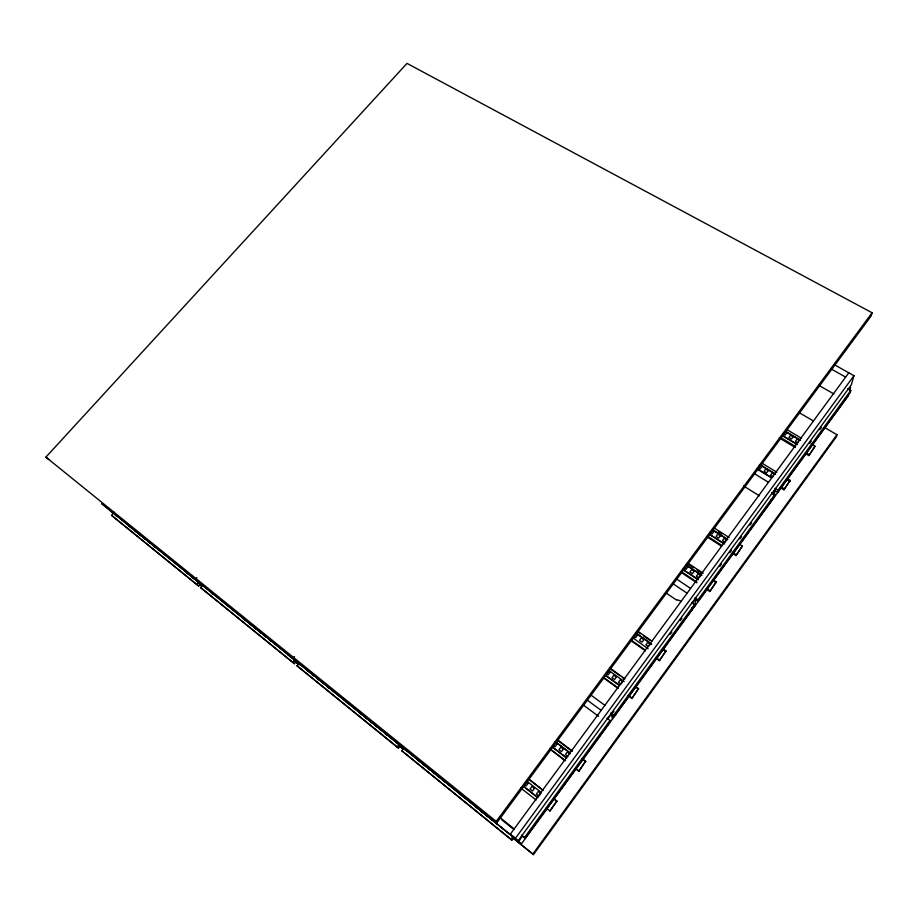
<?xml version="1.0" encoding="UTF-8"?>
<svg xmlns="http://www.w3.org/2000/svg" width="918" height="918" viewBox="0 0 918 918"><rect width="100%" height="100%" fill="white"/><g stroke="black" fill="none" stroke-linecap="round" stroke-linejoin="round"><path stroke-width="1.38" d="M691.759 610.378L691.862 607.682M691.529 602.449L694.57 604.514L694.501 606.213L613.947 716.637L610.918 714.411M695.155 605.719L695.454 598.926L692 603.654M694.915 599.454L697.944 601.485L698.036 599.764L774.723 494.699L771.671 492.817M706.252 589.126L709.798 591.49L716.258 581.886L712.712 579.545M709.798 591.49L716.258 581.886M732.369 553.256L735.961 555.585L742.364 546.061L739.965 544.523M742.364 546.061L735.961 555.585M770.363 502.628L770.902 499.817M773.587 498.222L775.24 489.719L771.969 494.205M774.723 494.699L774.299 496.833L697.944 601.485M774.528 490.487L777.569 492.358L778.005 490.201L850.768 390.494L847.716 388.773M780.266 487.527L783.903 489.764L790.203 480.401L787.782 478.921M783.903 489.764L790.203 480.401M805.132 453.377L808.804 455.58L815.058 446.286L811.374 444.105M815.058 446.286L808.804 455.58M845.019 400.294L845.73 397.804M849.414 388.199L849.058 389.461L850.607 387.339L849.529 391.091M824.582 427.49L836.952 434.719L836.332 436.853L533.45 854.612L512.324 837.503M835.173 365.157L853.958 375.703L851.342 384.791L518.062 840.854L101.691 503.615L521.424 843.86L848.083 396.094M872.1 312.763L871.182 315.953L497.246 822.241L45.9 457.13L407.007 63.388L872.1 312.763L496.259 821.369L497.246 822.241M850.768 390.494L850.034 393.03L777.569 492.358M533.45 854.612L532.819 854.05L836.952 434.719M556.698 800.886L549.893 810.996L556.962 801.288L554.449 799.13M585.604 761.206L578.856 771.223L585.604 761.206L582.184 758.624M638.526 688.58L631.894 698.426L638.526 688.58L636.208 686.928M655.911 658.206L659.399 660.662L665.975 650.908L662.463 648.464M659.399 660.662L665.975 650.908M607.613 719.15L611.262 714.158L612.478 719.046M518.819 841.531L522.296 835.919L525.211 838.685M611.422 714.778L613.935 711.335M670.151 634.372L671.827 632.077M680.227 620.591L681.902 618.284M719.746 566.475L721.422 564.18M729.81 552.693L731.497 550.398M739.885 538.912L741.56 536.617M749.949 525.13L751.624 522.835M809.584 443.497L811.271 441.191M819.694 429.658L821.38 427.352M609.988 720.4L610.298 721.617L525.176 838.295L524.453 837.595L609.988 720.4L606.947 718.163M613.947 716.637L613.637 715.397L694.57 604.514M848.806 372.8L510.236 834.29L513.426 837.136M540.197 794.288L538.923 796.032L536.41 794.047L538.315 791.442L540.84 793.416M621.555 683.371L622.771 681.718L620.235 679.894L618.422 682.361L620.958 684.197M649.072 645.859L650.265 644.241L647.718 642.462L645.939 644.895L648.475 646.674M699.47 577.147L700.618 575.586L698.082 573.899L696.349 576.252L698.896 577.938M514.206 836.964L511.9 840.119L511.096 839.431L513.426 836.264M515.342 838.421L853.958 375.703M511.9 840.119L401.763 750.752L404.069 747.768M400.73 745.141L398.446 748.09L397.173 747.022L399.468 744.05M398.446 748.09L296.95 665.734L299.222 662.945M294.494 656.542L292.957 658.435L299.67 664.104M296.663 660.937L294.403 663.714L292.727 662.314L294.999 659.526M114.325 512.255L111.56 515.365L196.647 584.387L198.896 581.76M111.56 515.365L198.655 586.051L200.514 583.871M294.403 663.714L200.537 587.543L202.786 584.904M196.842 577.629L195.327 579.407L203.406 586.177M830.767 368.749L845.639 377.114M818.879 385.365L833.819 393.891M798.614 412.32L813.451 420.995M786.795 429.544L801.54 438.288M785.762 431.437L800.439 440.147M785.705 431.724L800.381 440.422M784.993 431.999L786.68 432.998L785.062 435.189L782.538 433.686M799.589 440.663L797.042 439.148L795.424 441.351L797.971 442.866M782.664 435.625L797.34 444.369M782.618 435.901L797.283 444.633M780.805 437.645L795.55 446.446M806.612 453.044L809.068 454.502M779.371 438.012L795.321 447.525M762.284 463.383L776.846 472.265M787.552 479.942L789.985 481.422M760.884 465.128L775.561 474.078M760.838 465.392L775.503 474.342M759.266 465.185L761.791 466.723L760.138 468.949L758.463 467.916M774.689 474.595L772.141 473.045L770.5 475.283L773.048 476.844M757.27 468.857L771.808 477.75M757.74 469.396L771.189 477.624M781.688 487.263L784.121 488.755M753.942 473.367L768.469 482.294M774.953 488.319L778.005 490.201M743.569 485.989L759.404 495.823M713.584 527.575L729.179 537.592M718.301 531.591L721.892 533.897M713.297 530.179L727.767 539.486M713.286 530.409L726.54 538.946M712.196 530.558L713.871 531.637L712.173 533.932L709.66 532.314M709.155 534.001L724.646 543.995M709.144 534.23L723.43 543.456M707.308 536.078L721.697 545.384M732.484 552.361L736.075 554.69M707.25 536.996L721.605 546.29M687.834 563.101L703.234 573.28M688.684 564.547L693.469 567.703M697.049 570.078L700.641 572.453M713.791 581.151L716.178 582.723M686.285 564.96L701.754 575.207M687.467 565.97L701.742 575.425M686.056 565.936L687.731 567.049L686.01 569.378L684.335 568.265M682.981 569.435L698.449 579.717M682.981 569.653L697.255 579.132M681.443 571.753L696.842 582.001M707.491 589.092L709.866 590.664M681.443 572.602L696.796 582.838M676.428 578.937L690.611 588.427M694.983 597.721L698.036 599.764M672.905 583.687L687.089 593.223M666.261 593.108L676.922 600.326A6.047 1.377 36.2 0 1 680.72 601.244M637.93 631.332L651.952 641.12M638.01 632.077L640.339 633.707M643.839 636.14L649.669 640.213M663.668 649.978L665.998 651.608M636.277 633.282L651.539 643.943M636.3 633.466L651.55 644.126M635.726 634.074L637.402 635.245L635.612 637.654L633.936 636.484M632.869 637.907L648.131 648.785M631.332 640.271L645.343 650.128M655.854 657.517L659.365 659.973M630.264 640.179L645.411 650.828M609.678 667.856L624.676 678.631M610.665 669.13L619.971 675.82M622.301 677.495L624.63 679.171M636.277 687.536L638.607 689.211M609.116 670.679L624.171 681.512M608.244 671.265L609.919 672.469L608.106 674.925L606.431 673.72M605.639 675.384L619.535 685.413M605.685 675.545L619.57 685.574M604.113 677.782L617.952 687.8M628.337 695.316L631.791 697.818M603.115 677.599L618.078 688.431M628.44 695.924L631.894 698.426M591.031 695.167L604.859 705.311M610.608 713.16L613.637 715.397M587.325 700.193L601.152 710.371M583.607 705.242L598.547 716.304M557.169 739.61L571.948 750.844M557.421 740.137L572.178 751.349M583.538 759.966L585.799 761.699M555.344 741.687L570.17 752.978M555.413 741.824L570.227 753.093M555.298 742.937L556.974 744.211L555.092 746.747L553.428 745.473M569.78 753.965L567.255 752.037L565.373 754.596L567.909 756.524M552.039 746.782L566.693 757.97M551.821 746.678L566.635 757.993M550.215 749.019L564.995 760.322M576.366 769.02L578.638 770.764M550.49 749.524L565.247 760.804M575.46 768.618L578.856 771.223M528.619 778.912L543.215 790.341M528.952 779.359L542.389 789.882M553.6 798.66L556.962 801.288M526.737 781.046L541.436 792.613M526.381 782.079L528.057 783.387L526.14 785.98L524.476 784.66M537.696 797.501L523.076 785.992L537.776 797.604M520.77 788.034L536.135 799.991M546.244 807.955L549.893 810.996M499.736 817.295L514.172 828.931M521.424 835.162L524.453 837.595M522.17 835.862L525.176 838.295M501.779 819.785L512.933 828.782M109.804 510.385L111.606 511.842M128.807 526.003L131.033 527.804M134.372 530.512L136.598 532.314M138.825 534.115L141.039 535.917M143.265 537.719L145.492 539.509M147.718 541.31L149.944 543.112M153.283 545.82L155.509 547.621M186.641 572.832L188.867 574.634M192.206 577.33L194.432 579.132M199.998 583.63L202.212 585.432M211.117 592.638L213.343 594.439M244.486 619.65L246.713 621.452M250.04 624.16L252.266 625.961M254.493 627.751L256.719 629.553M258.945 631.355L261.171 633.156M263.386 634.958L265.612 636.759M268.951 639.467L271.177 641.269M287.862 654.775L290.088 656.577M295.642 661.075L298.981 663.771M306.773 670.083L310.1 672.779M312.327 674.581L314.553 676.382M316.779 678.184L319.005 679.986M321.231 681.787L323.446 683.589M326.785 686.285L329.011 688.087M345.696 701.593L347.922 703.395M360.154 713.297L362.38 715.099M364.607 716.901L367.946 719.597M370.161 721.399L372.387 723.2M374.613 725.002L376.839 726.804M379.065 728.605L381.291 730.407M384.619 733.103L386.845 734.905M400.191 745.714L403.53 748.411M417.988 760.127L420.214 761.917M422.441 763.719L425.78 766.427M428.006 768.228L430.221 770.03M432.447 771.831L434.673 773.633M436.899 775.435L439.125 777.225M442.465 779.933L444.691 781.734M461.364 795.24L463.59 797.042M475.822 806.945L478.048 808.747M480.275 810.548L483.614 813.245M485.84 815.046L488.066 816.848M490.292 818.649L492.507 820.451M494.733 822.253L496.959 824.054M500.299 826.751L502.525 828.552M513.644 837.56L521.424 843.86M199.114 583.768L202.453 586.464M294.781 661.247L299.234 664.85M399.341 745.932L403.794 749.536M512.806 837.836L532.819 854.05M199.917 584.456L202.144 586.258M295.527 661.901L298.866 664.598M398.928 745.645L403.369 749.249M200.537 587.543L292.727 662.314M296.95 665.734L397.173 747.022M401.763 750.752L511.096 839.431M196.647 584.387L198.655 586.051M45.9 457.13L48.711 459.482M115.014 514.723L116.976 516.352M191.392 576.217L199.527 583.033M288.688 654.97L295.458 660.696M399.227 744.441L404.31 748.801M394.568 740.665L399.72 745.083M726.769 539.933L725.071 542.251L722.523 540.61L724.222 538.304L726.769 539.933M534.425 788.39L532.52 790.983L530.007 789.021L531.924 786.416L534.425 788.39M563.365 749.077L561.483 751.624L558.97 749.708L560.841 747.16L563.365 749.077M616.334 677.082L614.521 679.55L611.996 677.725L613.809 675.269L616.334 677.082M643.816 639.731L642.026 642.152L639.502 640.385L641.292 637.964L643.816 639.731M694.169 571.306L692.436 573.647L689.911 571.971L691.633 569.63L694.169 571.306M720.309 535.779L718.61 538.086L716.074 536.445L717.773 534.15L720.309 535.779M768.228 470.647L766.576 472.885L764.051 471.336L765.692 469.098L768.228 470.647M793.118 436.819L791.5 439.011L788.964 437.507L790.582 435.316L793.118 436.819"/></g></svg>
